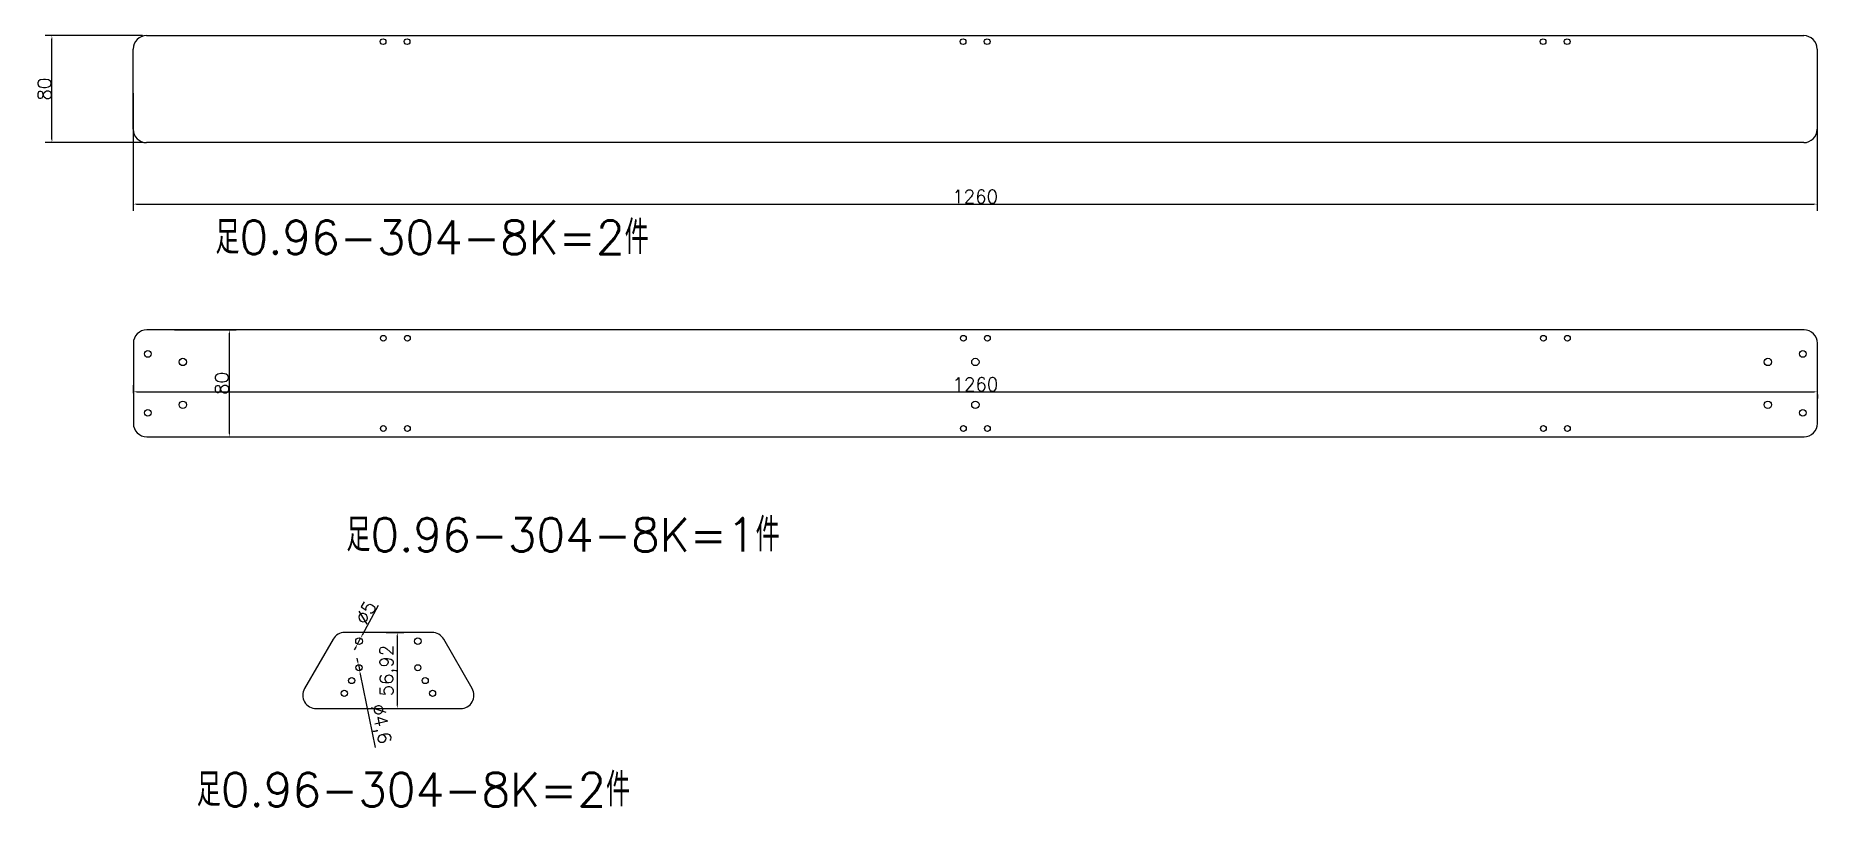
# Model space of a CAD drawing. Header units: millimetres. Extents: x -5591 to -4258, y 1116 to 1693.
import ezdxf

# ---------------------------------------------------------------- set-up
doc = ezdxf.new("R2010")
doc.units = ezdxf.units.MM
doc.layers.add('PDF2_几何图形', color=7, linetype='Continuous')
doc.layers.add('PDF3_几何图形', color=7, linetype='Continuous')
doc.styles.get("Standard").update_dxf_attribs({"font": 'txt', "bigfont": 'gbcbig.shx'})
doc.dimstyles.new('ISO-25', dxfattribs={"dimtxt": 10, "dimasz": 2.5, "dimexe": 5, "dimexo": 3, "dimtad": 1, "dimtxsty": 'Standard', "dimcen": 2.5, "dimclrd": 3, "dimclre": 3, "dimclrt": 1, "dimadec": 0, "dimazin": 0, "dimtfac": 1, "dimtmove": 0, "dimatfit": 3, "dimfxl": 0, "dimarcsym": 0})

# ---------------------------------------------------------------- blocks, each defined once
blk = doc.blocks.new('*D0')
at = {"color": 3, "lineweight": -2, "transparency": 16777216}
for p, q in [((-5518, 1649.5), (-5518, 1561.5)), ((-4258, 1649.5), (-4258, 1561.5)), ((-5515.5, 1566.5), (-4260.5, 1566.5))]:
    blk.add_line(p, q, dxfattribs=at)
at = {"color": 3, "transparency": 16777216}
for points in [[(-5515.5, 1566.9), (-5515.5, 1566.1), (-5518, 1566.5)], [(-4260.5, 1566.9), (-4260.5, 1566.1), (-4258, 1566.5)]]:
    blk.add_solid(points, dxfattribs=at)
at = {"layer": 'Defpoints', "color": 0, "transparency": 16777216}
for p in [(-5518, 1652.5), (-4258, 1652.5), (-4258, 1566.5)]:
    blk.add_point(p, dxfattribs=at)
at = {"color": 1, "transparency": 16777216, "insert": (-4888, 1572.1), "char_height": 10, "attachment_point": 5}
blk.add_mtext('1260', dxfattribs=at)
blk = doc.blocks.new('*D1')
at = {"color": 3, "lineweight": -2, "transparency": 16777216}
for p, q in [((-5511, 1692.5), (-5583.8, 1692.5)), ((-5578.8, 1615), (-5578.8, 1690)), ((-5511, 1612.5), (-5583.8, 1612.5))]:
    blk.add_line(p, q, dxfattribs=at)
at = {"color": 3, "transparency": 16777216}
for points in [[(-5579.2, 1690), (-5578.4, 1690), (-5578.8, 1692.5)], [(-5579.2, 1615), (-5578.4, 1615), (-5578.8, 1612.5)]]:
    blk.add_solid(points, dxfattribs=at)
at = {"layer": 'Defpoints', "color": 0, "transparency": 16777216}
for p in [(-5578.8, 1692.5), (-5508, 1692.5), (-5508, 1612.5)]:
    blk.add_point(p, dxfattribs=at)
at = {"color": 1, "transparency": 16777216, "insert": (-5584.4, 1652.5), "char_height": 10, "attachment_point": 5, "rotation": 90}
blk.add_mtext('80', dxfattribs=at)
blk = doc.blocks.new('*D2')
at = {"color": 3, "lineweight": -2, "transparency": 16777216}
for p, q in [((-5487.1, 1472.4), (-5441, 1472.4)), ((-5446, 1394.9), (-5446, 1469.9)), ((-5496.1, 1392.4), (-5441, 1392.4))]:
    blk.add_line(p, q, dxfattribs=at)
at = {"color": 3, "transparency": 16777216}
for points in [[(-5446.4, 1469.9), (-5445.6, 1469.9), (-5446, 1472.4)], [(-5446.4, 1394.9), (-5445.6, 1394.9), (-5446, 1392.4)]]:
    blk.add_solid(points, dxfattribs=at)
at = {"layer": 'Defpoints', "color": 0, "transparency": 16777216}
for p in [(-5490.1, 1472.4), (-5446, 1472.4), (-5499.1, 1392.4)]:
    blk.add_point(p, dxfattribs=at)
at = {"color": 1, "transparency": 16777216, "insert": (-5451.6, 1432.4), "char_height": 10, "attachment_point": 5, "rotation": 90}
blk.add_mtext('80', dxfattribs=at)
blk = doc.blocks.new('*D3')
at = {"color": 3, "lineweight": -2, "transparency": 16777216}
for p, q in [((-5517.8, 1425.1), (-5517.8, 1431.1)), ((-5515.3, 1426.1), (-4260.3, 1426.1)), ((-4257.8, 1424.2), (-4257.8, 1421.1))]:
    blk.add_line(p, q, dxfattribs=at)
at = {"color": 3, "transparency": 16777216}
for points in [[(-5515.3, 1426.5), (-5515.3, 1425.7), (-5517.8, 1426.1)], [(-4260.3, 1426.5), (-4260.3, 1425.7), (-4257.8, 1426.1)]]:
    blk.add_solid(points, dxfattribs=at)
at = {"layer": 'Defpoints', "color": 0, "transparency": 16777216}
for p in [(-4257.8, 1427.2), (-5517.8, 1422.1), (-4257.8, 1426.1)]:
    blk.add_point(p, dxfattribs=at)
at = {"color": 1, "transparency": 16777216, "insert": (-4887.8, 1431.7), "char_height": 10, "attachment_point": 5}
blk.add_mtext('1260', dxfattribs=at)
blk = doc.blocks.new('*D4')
at = {"color": 3, "lineweight": -2, "transparency": 16777216}
for p, q in [((-5328.6, 1246.1), (-5315.4, 1246.1)), ((-5320.4, 1243.6), (-5320.4, 1191.7)), ((-5327.6, 1189.2), (-5315.4, 1189.2))]:
    blk.add_line(p, q, dxfattribs=at)
at = {"color": 3, "transparency": 16777216}
for points in [[(-5320.8, 1243.6), (-5320, 1243.6), (-5320.4, 1246.1)], [(-5320.8, 1191.7), (-5320, 1191.7), (-5320.4, 1189.2)]]:
    blk.add_solid(points, dxfattribs=at)
at = {"layer": 'Defpoints', "color": 0, "transparency": 16777216}
for p in [(-5331.6, 1246.1), (-5330.6, 1189.2), (-5320.4, 1189.2)]:
    blk.add_point(p, dxfattribs=at)
at = {"color": 1, "transparency": 16777216, "insert": (-5326.9, 1217.6), "char_height": 10, "attachment_point": 5, "rotation": 90}
blk.add_mtext('56,92', dxfattribs=at)
blk = doc.blocks.new('*D5')
at = {"color": 3, "lineweight": -2, "transparency": 16777216}
for p, q in [((-5334.7, 1266.2), (-5346.6, 1244)), ((-5350.2, 1237.4), (-5347.8, 1241.8)), ((-5351.4, 1235.2), (-5352.6, 1233))]:
    blk.add_line(p, q, dxfattribs=at)
at = {"color": 3, "transparency": 16777216}
for points in [[(-5347, 1244.2), (-5346.3, 1243.8), (-5347.8, 1241.8)], [(-5351.7, 1235.4), (-5351, 1235), (-5350.2, 1237.4)]]:
    blk.add_solid(points, dxfattribs=at)
at = {"layer": 'Defpoints', "color": 0, "transparency": 16777216}
for p in [(-5347.8, 1241.8), (-5350.2, 1237.4)]:
    blk.add_point(p, dxfattribs=at)
at = {"color": 1, "transparency": 16777216, "insert": (-5343.9, 1261), "char_height": 10, "attachment_point": 5, "rotation": 61.7269}
blk.add_mtext('∅5', dxfattribs=at)
blk = doc.blocks.new('*D6')
at = {"color": 3, "lineweight": -2, "transparency": 16777216}
for p, q in [((-5350, 1224.4), (-5350.5, 1226.8)), ((-5349.5, 1221.9), (-5348.5, 1217.4)), ((-5336.7, 1160.1), (-5348, 1215))]:
    blk.add_line(p, q, dxfattribs=at)
at = {"color": 3, "transparency": 16777216}
for points in [[(-5349.6, 1224.5), (-5350.4, 1224.3), (-5349.5, 1221.9)], [(-5347.6, 1215.1), (-5348.4, 1214.9), (-5348.5, 1217.4)]]:
    blk.add_solid(points, dxfattribs=at)
at = {"layer": 'Defpoints', "color": 0, "transparency": 16777216}
for p in [(-5349.5, 1221.9), (-5348.5, 1217.4)]:
    blk.add_point(p, dxfattribs=at)
at = {"color": 1, "transparency": 16777216, "insert": (-5333.7, 1177.5), "char_height": 10, "attachment_point": 5, "rotation": 281.6855}
blk.add_mtext('∅4,6', dxfattribs=at)

msp = doc.modelspace()

# ---------------------------------------------------------------- linework, layer by layer
at = {"color": 7, "true_color": 0xffffff}
for p, q in [((-5518.025, 1622.503), (-5518.025, 1682.503)), ((-5508.025, 1692.503), (-4268.025, 1692.503)), ((-4258.025, 1682.503), (-4258.025, 1622.503)), ((-4268.025, 1612.503), (-5508.025, 1612.503))]:
    msp.add_line(p, q, dxfattribs=at)
for centre in [(-5331.025, 1688.003), (-5313.025, 1688.003), (-4897.025, 1688.003), (-4879.025, 1688.003), (-4463.025, 1688.003), (-4445.025, 1688.003)]:
    msp.add_circle(centre, 2.15, dxfattribs=at)
for centre, start, end in [((-5508.025, 1682.503), 90, 180), ((-4268.025, 1682.503), 0, 90), ((-5508.025, 1622.503), 180, 270), ((-4268.025, 1622.503), 270, 0)]:
    msp.add_arc(centre, 10, start, end, dxfattribs=at)
at = {"layer": 'PDF2_几何图形', "lineweight": 25}
msp.add_lwpolyline([(-5507.824, 1392.429), (-4267.825, 1392.429), (-4265.874, 1392.621), (-4263.999, 1393.191), (-4262.271, 1394.114), (-4260.755, 1395.357), (-4259.51, 1396.874), (-4258.588, 1398.603), (-4258.018, 1400.478), (-4257.826, 1402.429), (-4257.826, 1462.429), (-4258.018, 1464.38), (-4258.588, 1466.257), (-4259.51, 1467.985), (-4260.755, 1469.5), (-4262.271, 1470.744), (-4263.999, 1471.668), (-4265.874, 1472.236), (-4267.825, 1472.428), (-5507.824, 1472.428), (-5509.775, 1472.236), (-5511.652, 1471.668), (-5513.381, 1470.744), (-5514.896, 1469.5), (-5516.139, 1467.985), (-5517.064, 1466.257), (-5517.633, 1464.38), (-5517.826, 1462.429), (-5517.826, 1402.429), (-5517.633, 1400.478), (-5517.064, 1398.603), (-5516.139, 1396.874), (-5514.896, 1395.357), (-5513.381, 1394.114), (-5511.652, 1393.191), (-5509.775, 1392.621)], close=True, dxfattribs=at)
for centre, radius in [((-5330.825, 1466.179), 2.15), ((-5312.825, 1466.179), 2.15), ((-4896.826, 1466.179), 2.15), ((-4878.825, 1466.179), 2.15), ((-4462.826, 1466.179), 2.15), ((-4444.826, 1466.179), 2.15), ((-5506.98, 1454.43), 2.5), ((-4268.671, 1454.43), 2.5), ((-5480.825, 1448.429), 2.75), ((-4887.825, 1448.429), 2.75), ((-4294.825, 1448.429), 2.75), ((-5480.825, 1416.429), 2.75), ((-4887.825, 1416.429), 2.75), ((-4294.825, 1416.429), 2.75), ((-5506.981, 1410.429), 2.5), ((-5330.825, 1398.678), 2.15), ((-5312.825, 1398.678), 2.15), ((-4896.826, 1398.678), 2.15), ((-4878.825, 1398.678), 2.15), ((-4462.826, 1398.679), 2.15), ((-4444.826, 1398.678), 2.15), ((-4268.671, 1410.429), 2.5)]:
    msp.add_circle(centre, radius, dxfattribs=at)
at = {"layer": 'PDF3_几何图形', "lineweight": 25}
msp.add_lwpolyline([(-5272.983, 1189.154, 0.57734044), (-5264.323, 1204.154), (-5285.639, 1241.075, 0.26794674), (-5294.299, 1246.075), (-5359.705, 1246.075, 0.26793773), (-5368.365, 1241.075), (-5389.682, 1204.154, 0.57733626), (-5381.021, 1189.154)], format="xyb", close=True, dxfattribs=at)
for centre, radius in [((-5349.003, 1239.575), 2.5), ((-5305.002, 1239.575), 2.5), ((-5349.002, 1219.68), 2.3), ((-5305.002, 1219.68), 2.3), ((-5360.002, 1200.628), 2.3), ((-5354.502, 1210.154), 2.3), ((-5299.502, 1210.154), 2.3), ((-5294.002, 1200.628), 2.3)]:
    msp.add_circle(centre, radius, dxfattribs=at)

# ---------------------------------------------------------------- texts
at = {"char_height": 25, "attachment_point": 1}
for s, insert in [('足0.96-304-8K=2件', (-5456.456, 1554.185)), ('足0.96-304-8K=1件', (-5358.458, 1331.672)), ('足0.96-304-8K=2件', (-5470.406, 1141.05))]:
    msp.add_mtext_dynamic_manual_height_columns(s, width=1467.38453, gutter_width=125, heights=[0], dxfattribs=dict(at, insert=insert))

# ---------------------------------------------------------------- dimensions: what is measured, and where the dimension line sits
for base, p1, p2, picture, middle in [((-5578.789, 1692.503), (-5508.025, 1612.503), (-5508.025, 1692.503), '*D1', (-5584.414, 1652.503)), ((-5446.022, 1472.428), (-5499.15, 1392.429), (-5490.094, 1472.428), '*D2', (-5451.647, 1432.429)), ((-5320.396, 1189.154), (-5331.575, 1246.075), (-5330.617, 1189.154), '*D4', (-5326.854, 1217.614))]:
    dim = msp.add_linear_dim(base=base, p1=p1, p2=p2, angle=90, dimstyle='ISO-25')
    dim.commit()
    dim.dimension.update_dxf_attribs({"geometry": picture, "text_midpoint": middle})
for base, p1, p2, picture, middle in [((-4258.025, 1566.476), (-5518.025, 1652.503), (-4258.025, 1652.503), '*D0', (-4888.025, 1572.101)), ((-4257.826, 1426.111), (-5517.826, 1422.069), (-4257.826, 1427.249), '*D3', (-4887.826, 1431.736))]:
    dim = msp.add_linear_dim(base=base, p1=p1, p2=p2, dimstyle='ISO-25')
    dim.commit()
    dim.dimension.update_dxf_attribs({"geometry": picture, "text_midpoint": middle})
for p1, p2, picture, middle in [((-5350.187, 1237.373), (-5347.819, 1241.777), '*D5', (-5338.912, 1258.336)), ((-5349.468, 1221.932), (-5348.536, 1217.428), '*D6', (-5340.013, 1176.216))]:
    dim = msp.add_diameter_dim_2p(p1=p1, p2=p2, dimstyle='ISO-25')
    dim.commit()
    dim.dimension.update_dxf_attribs({"geometry": picture, "text_midpoint": middle, "dimtype": 131})

doc.saveas('drawing.dxf')
